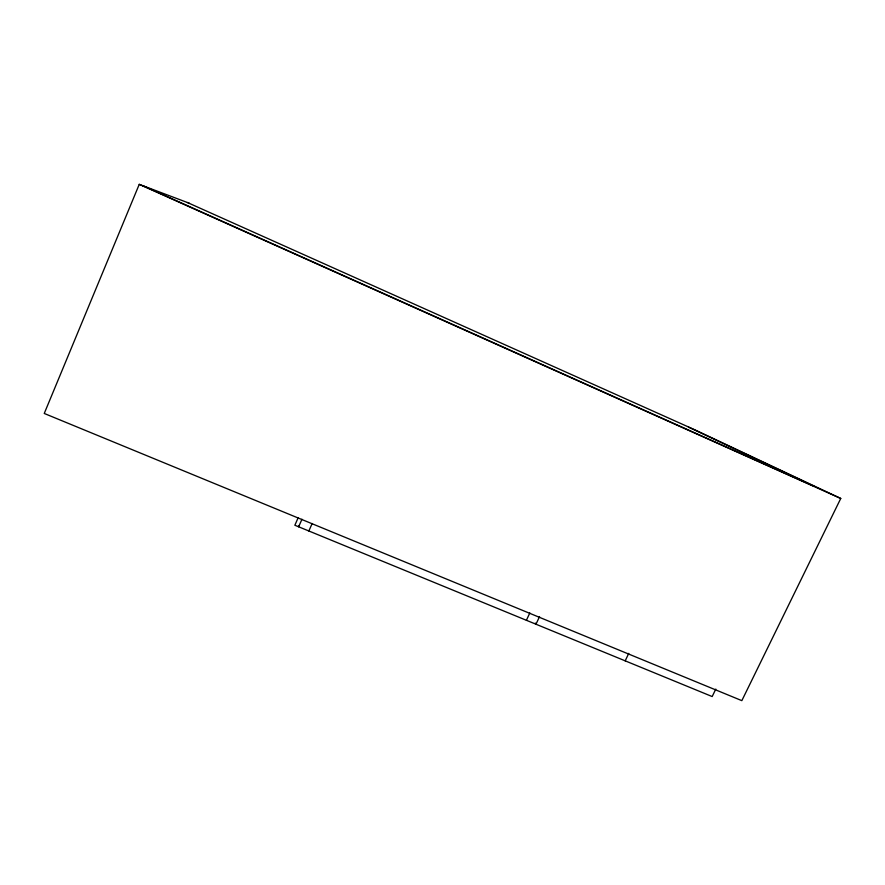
<?xml version="1.0" encoding="UTF-8"?>
<svg xmlns="http://www.w3.org/2000/svg" width="885" height="885" viewBox="0 0 885 885"><rect width="100%" height="100%" fill="white"/><g stroke="black" fill="none" stroke-linecap="round" stroke-linejoin="round"><path stroke-width="1.33" d="M298.665 525.922L298.632 526.796L301.973 519.241M189.357 203.251L139.244 184.357L44.25 413.461L741.84 700.643L840.75 498.465L695.013 429.9L187.443 202.532M298.168 517.714L294.849 525.236L712.171 696.55L715.799 689.094M308.843 530.989L312.162 523.5M526.398 620.297L529.827 612.918M539.551 616.568L535.978 624.224L535.292 623.084M625.197 660.852L628.759 653.362M142.905 185.739L814.366 486.418L688.486 427.112M139.244 184.357L840.75 498.465"/></g></svg>
